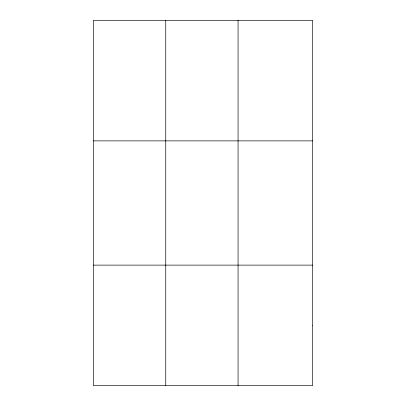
<?xml version="1.0" encoding="UTF-8"?>
<svg xmlns="http://www.w3.org/2000/svg" width="406" height="406" viewBox="0 0 406 406"><rect width="100%" height="100%" fill="white"/><g stroke="black" fill="none" stroke-linecap="round" stroke-linejoin="round"><path stroke-width="0.61" d="M165.744 20.3L165.744 385.7M238.063 20.3L238.063 385.7M93.421 140.882L312.579 140.882M93.421 265.118L312.579 265.118M312.579 325.409L312.579 385.7L93.421 385.7L93.421 20.3L312.579 20.3L312.579 325.409"/></g></svg>
